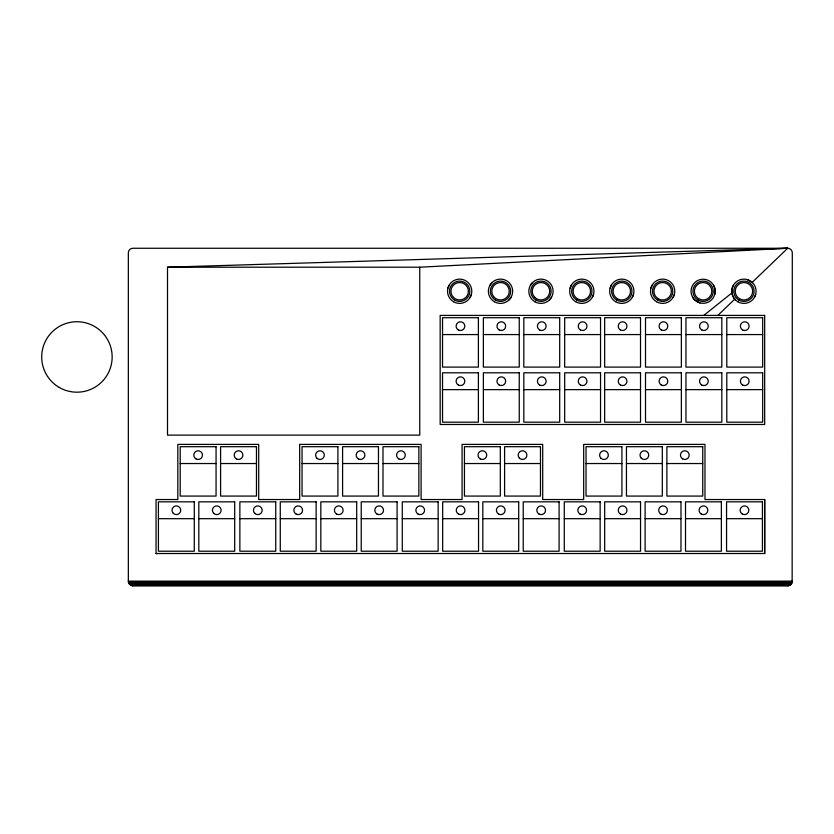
<?xml version="1.0" encoding="UTF-8"?>
<svg xmlns="http://www.w3.org/2000/svg" width="834" height="834" viewBox="0 0 834 834"><rect width="100%" height="100%" fill="white"/><g stroke="black" fill="none" stroke-linecap="round" stroke-linejoin="round"><path stroke-width="1.25" d="M764.674 499.535L764.674 553.515L156.052 553.515L156.052 499.535L177.819 499.535L177.819 444.397L258.696 444.397L258.696 499.535L299.677 499.535L299.677 444.397L421.107 444.397L421.107 499.535L462.078 499.535L462.078 444.397L542.705 444.397L542.705 499.535L583.675 499.535L583.675 444.397L704.991 444.397L704.991 499.535L764.674 499.535L764.674 553.515M714.821 294.402L714.821 288.116L713.602 285.186M792.144 582.32L792.3 252.869A4.608 4.608 0 0 0 787.692 248.261L132.95 248.261A4.608 4.608 0 0 0 128.342 252.869L128.342 581.131L128.957 583.435L130.646 585.124L132.95 585.739L787.692 585.739L789.996 585.124L792.144 582.32L128.499 582.32M447.941 288.116L449.161 285.186M470.178 297.321L471.398 294.402M570.091 288.116L571.3 285.186M592.328 297.321L593.537 294.402M610.071 288.116L611.28 285.186M632.308 297.321L633.517 294.402M650.916 288.116L652.136 285.186M673.153 297.321L674.372 294.402M733.43 285.186C730.772 289.846 731.585 296.028 735.359 299.844M754.457 297.321L755.667 294.402M490.006 285.186L491.935 282.674M509.105 299.844L511.034 297.321M530.455 285.186L532.384 282.674M549.554 299.844L551.482 297.321M717.824 315.419L734.796 299.104M752.174 282.403L787.692 248.261L167.509 267.203L167.509 435.119L419.752 435.119L419.752 267.203L787.692 248.261M703.802 315.419L732.012 292.838M167.509 267.203L419.752 267.203M442.531 334.57L478.393 334.57M483.376 334.57L519.248 334.57M523.825 334.57L559.697 334.57M564.681 334.57L600.543 334.57M604.66 334.57L640.522 334.57M645.506 334.57L681.368 334.57M685.955 334.57L721.827 334.57M726.8 334.57L762.672 334.57M442.531 389.645L478.393 389.645M483.376 389.645L519.248 389.645M523.825 389.645L559.697 389.645M564.681 389.645L600.543 389.645M604.66 389.645L640.522 389.645M645.506 389.645L681.368 389.645M685.955 389.645L721.827 389.645M726.8 389.645L762.672 389.645M180.196 463.537L216.058 463.537M220.593 463.537L256.465 463.537M302.044 463.537L337.906 463.537M342.597 463.537L378.459 463.537M382.994 463.537L418.866 463.537M464.444 463.537L500.317 463.537M504.591 463.537L540.463 463.537M586.041 463.537L621.914 463.537M626.449 463.537L662.311 463.537M666.887 463.537L702.749 463.537M158.418 518.685L194.291 518.685M198.826 518.685L234.688 518.685M239.869 518.685L275.741 518.685M280.276 518.685L316.138 518.685M320.829 518.685L356.691 518.685M361.226 518.685L397.088 518.685M402.28 518.685L438.142 518.685M442.677 518.685L478.539 518.685M482.823 518.685L518.696 518.685M523.231 518.685L559.093 518.685M564.274 518.685L600.146 518.685M604.671 518.685L640.543 518.685M645.109 518.685L680.982 518.685M685.517 518.685L721.379 518.685M726.56 518.685L762.432 518.685M128.957 583.435L791.685 583.435M129.687 584.394L790.945 584.394M130.646 585.124L789.996 585.124M131.762 585.583L788.881 585.583M156.052 553.515L157.636 553.588M747.087 279.536L752.529 282.674M699.955 302.982L694.514 299.844L692.585 297.321M132.95 585.739A4.608 4.608 0 0 1 128.342 581.131L792.3 581.131A4.608 4.608 0 0 1 787.692 585.739M764.674 315.419L440.164 315.419L440.164 424.475L764.674 424.475L764.674 315.419M478.393 317.723L442.531 317.723L442.531 367.096L478.393 367.096L478.393 317.723M519.248 317.723L483.376 317.723L483.376 367.096L519.248 367.096L519.248 317.723M559.697 317.723L523.825 317.723L523.825 367.096L559.697 367.096L559.697 317.723M600.543 317.723L564.681 317.723L564.681 367.096L600.543 367.096L600.543 317.723M640.522 317.723L604.66 317.723L604.66 367.096L640.522 367.096L640.522 317.723M681.368 317.723L645.506 317.723L645.506 367.096L681.368 367.096L681.368 317.723M721.827 317.723L685.955 317.723L685.955 367.096L721.827 367.096L721.827 317.723M762.672 317.723L726.8 317.723L726.8 367.096L762.672 367.096L762.672 317.723M478.393 372.798L442.531 372.798L442.531 422.171L478.393 422.171L478.393 372.798M519.248 372.798L483.376 372.798L483.376 422.171L519.248 422.171L519.248 372.798M559.697 372.798L523.825 372.798L523.825 422.171L559.697 422.171L559.697 372.798M600.543 372.798L564.681 372.798L564.681 422.171L600.543 422.171L600.543 372.798M640.522 372.798L604.66 372.798L604.66 422.171L640.522 422.171L640.522 372.798M681.368 372.798L645.506 372.798L645.506 422.171L681.368 422.171L681.368 372.798M721.827 372.798L685.955 372.798L685.955 422.171L721.827 422.171L721.827 372.798M762.672 372.798L726.8 372.798L726.8 422.171L762.672 422.171L762.672 372.798M216.058 446.701L180.196 446.701L180.196 496.074L216.058 496.074L216.058 446.701M256.465 446.701L220.593 446.701L220.593 496.074L256.465 496.074L256.465 446.701M337.906 446.701L302.044 446.701L302.044 496.074L337.906 496.074L337.906 446.701M378.459 446.701L342.597 446.701L342.597 496.074L378.459 496.074L378.459 446.701M418.866 446.701L382.994 446.701L382.994 496.074L418.866 496.074L418.866 446.701M500.317 446.701L464.444 446.701L464.444 496.074L500.317 496.074L500.317 446.701M540.463 446.701L504.591 446.701L504.591 496.074L540.463 496.074L540.463 446.701M621.914 446.701L586.041 446.701L586.041 496.074L621.914 496.074L621.914 446.701M662.311 446.701L626.449 446.701L626.449 496.074L662.311 496.074L662.311 446.701M702.749 446.701L666.887 446.701L666.887 496.074L702.749 496.074L702.749 446.701M194.291 501.839L158.418 501.839L158.418 551.211L194.291 551.211L194.291 501.839M234.688 501.839L198.826 501.839L198.826 551.211L234.688 551.211L234.688 501.839M275.741 501.839L239.869 501.839L239.869 551.211L275.741 551.211L275.741 501.839M316.138 501.839L280.276 501.839L280.276 551.211L316.138 551.211L316.138 501.839M356.691 501.839L320.829 501.839L320.829 551.211L356.691 551.211L356.691 501.839M397.088 501.839L361.226 501.839L361.226 551.211L397.088 551.211L397.088 501.839M438.142 501.839L402.28 501.839L402.28 551.211L438.142 551.211L438.142 501.839M478.539 501.839L442.677 501.839L442.677 551.211L478.539 551.211L478.539 501.839M518.696 501.839L482.823 501.839L482.823 551.211L518.696 551.211L518.696 501.839M559.093 501.839L523.231 501.839L523.231 551.211L559.093 551.211L559.093 501.839M600.146 501.839L564.274 501.839L564.274 551.211L600.146 551.211L600.146 501.839M640.543 501.839L604.671 501.839L604.671 551.211L640.543 551.211L640.543 501.839M680.982 501.839L645.109 501.839L645.109 551.211L680.982 551.211L680.982 501.839M721.379 501.839L685.517 501.839L685.517 551.211L721.379 551.211L721.379 501.839M762.432 501.839L726.56 501.839L726.56 551.211L762.432 551.211L762.432 501.839M620.433 514.036A4.358 4.358 0 0 0 626.97 510.262A4.358 4.358 0 0 0 620.433 506.488A4.358 4.358 0 0 0 620.433 514.036M519.446 458.2A4.358 4.358 0 0 0 526.734 456.25A4.358 4.358 0 0 0 521.396 450.913A4.358 4.358 0 0 0 519.446 458.2M358.349 458.888A4.358 4.358 0 0 0 364.885 455.124A4.358 4.358 0 0 0 358.349 451.35A4.358 4.358 0 0 0 358.349 458.888M538.983 514.036A4.358 4.358 0 0 0 545.519 510.262A4.358 4.358 0 0 0 538.983 506.488A4.358 4.358 0 0 0 538.983 514.036M701.269 514.036A4.358 4.358 0 0 0 707.805 510.262A4.358 4.358 0 0 0 701.269 506.488A4.358 4.358 0 0 0 701.269 514.036M580.026 514.036A4.358 4.358 0 0 0 586.563 510.262A4.358 4.358 0 0 0 580.026 506.488A4.358 4.358 0 0 0 580.026 514.036M641.294 458.2A4.358 4.358 0 0 0 648.591 456.25A4.358 4.358 0 0 0 643.254 450.913A4.358 4.358 0 0 0 641.294 458.2M336.582 514.036A4.358 4.358 0 0 0 343.118 510.262A4.358 4.358 0 0 0 336.582 506.488A4.358 4.358 0 0 0 336.582 514.036M498.576 514.036A4.358 4.358 0 0 0 505.112 510.262A4.358 4.358 0 0 0 498.576 506.488A4.358 4.358 0 0 0 498.576 514.036M682.639 458.888A4.358 4.358 0 0 0 689.176 455.124A4.358 4.358 0 0 0 682.639 451.35A4.358 4.358 0 0 0 682.639 458.888M742.323 514.036A4.358 4.358 0 0 0 748.849 510.262A4.358 4.358 0 0 0 742.323 506.488A4.358 4.358 0 0 0 742.323 514.036M660.872 514.036A4.358 4.358 0 0 0 667.398 510.262A4.358 4.358 0 0 0 660.872 506.488A4.358 4.358 0 0 0 660.872 514.036M600.897 458.2A4.358 4.358 0 0 0 608.184 456.25A4.358 4.358 0 0 0 602.846 450.913A4.358 4.358 0 0 0 600.897 458.2M499.139 329.92A4.358 4.358 0 0 0 505.665 326.146A4.358 4.358 0 0 0 499.139 322.372A4.358 4.358 0 0 0 499.139 329.92M495.438 300.063A10.164 10.164 0 0 0 510.679 291.254A10.164 10.164 0 0 0 495.438 282.455A10.164 10.164 0 0 0 495.438 300.063M494.353 297.415A8.715 8.715 0 0 0 508.938 293.516A8.715 8.715 0 0 0 498.263 282.841A8.715 8.715 0 0 0 494.353 297.415M418.032 514.036A4.358 4.358 0 0 0 424.569 510.262A4.358 4.358 0 0 0 418.032 506.488A4.358 4.358 0 0 0 418.032 514.036M458.429 514.036A4.358 4.358 0 0 0 464.965 510.262A4.358 4.358 0 0 0 458.429 506.488A4.358 4.358 0 0 0 458.429 514.036M376.978 514.036A4.358 4.358 0 0 0 383.515 510.262A4.358 4.358 0 0 0 376.978 506.488A4.358 4.358 0 0 0 376.978 514.036M398.756 458.888A4.358 4.358 0 0 0 405.282 455.124A4.358 4.358 0 0 0 398.756 451.35A4.358 4.358 0 0 0 398.756 458.888M173.274 513.337A4.358 4.358 0 0 0 180.561 511.388A4.358 4.358 0 0 0 175.234 506.05A4.358 4.358 0 0 0 173.274 513.337M454.582 300.063A10.164 10.164 0 0 0 469.834 291.254A10.164 10.164 0 0 0 454.582 282.455A10.164 10.164 0 0 0 454.582 300.063M453.508 297.415A8.715 8.715 0 0 0 468.082 293.516A8.715 8.715 0 0 0 457.418 282.841A8.715 8.715 0 0 0 453.508 297.415M195.948 458.888A4.358 4.358 0 0 0 202.485 455.124A4.358 4.358 0 0 0 195.948 451.35A4.358 4.358 0 0 0 195.948 458.888M480.196 458.888A4.358 4.358 0 0 0 486.733 455.124A4.358 4.358 0 0 0 480.196 451.35A4.358 4.358 0 0 0 480.196 458.888M458.283 329.92A4.358 4.358 0 0 0 464.819 326.146A4.358 4.358 0 0 0 458.283 322.372A4.358 4.358 0 0 0 458.283 329.92M458.283 384.995A4.358 4.358 0 0 0 464.819 381.221A4.358 4.358 0 0 0 458.283 377.448A4.358 4.358 0 0 0 458.283 384.995M620.413 384.995A4.358 4.358 0 0 0 626.949 381.221A4.358 4.358 0 0 0 620.413 377.448A4.358 4.358 0 0 0 620.413 384.995M580.433 384.995A4.358 4.358 0 0 0 586.969 381.221A4.358 4.358 0 0 0 580.433 377.448A4.358 4.358 0 0 0 580.433 384.995M661.258 384.995A4.358 4.358 0 0 0 667.794 381.221A4.358 4.358 0 0 0 661.258 377.448A4.358 4.358 0 0 0 661.258 384.995M535.887 300.063A10.164 10.164 0 0 0 551.128 291.254A10.164 10.164 0 0 0 535.887 282.455A10.164 10.164 0 0 0 535.887 300.063M534.813 297.415A8.715 8.715 0 0 0 549.387 293.516A8.715 8.715 0 0 0 538.712 282.841A8.715 8.715 0 0 0 534.813 297.415M738.861 300.063A10.164 10.164 0 0 0 754.103 291.254A10.164 10.164 0 0 0 738.861 282.455A10.164 10.164 0 0 0 738.861 300.063M739.591 298.801A8.715 8.715 0 0 0 752.654 291.254A8.715 8.715 0 0 0 739.591 283.716A8.715 8.715 0 0 0 739.591 298.801M657.557 300.063A10.164 10.164 0 0 0 672.809 291.254A10.164 10.164 0 0 0 657.557 282.455A10.164 10.164 0 0 0 657.557 300.063M658.287 298.801A8.715 8.715 0 0 0 671.36 291.254A8.715 8.715 0 0 0 658.287 283.716A8.715 8.715 0 0 0 658.287 298.801M616.712 300.063A10.164 10.164 0 0 0 631.964 291.254A10.164 10.164 0 0 0 616.712 282.455A10.164 10.164 0 0 0 616.712 300.063M617.441 298.801A8.715 8.715 0 0 0 630.504 291.254A8.715 8.715 0 0 0 617.441 283.716A8.715 8.715 0 0 0 617.441 298.801M620.413 329.92A4.358 4.358 0 0 0 626.949 326.146A4.358 4.358 0 0 0 620.413 322.372A4.358 4.358 0 0 0 620.413 329.92M539.588 329.92A4.358 4.358 0 0 0 546.124 326.146A4.358 4.358 0 0 0 539.588 322.372A4.358 4.358 0 0 0 539.588 329.92M580.433 329.92A4.358 4.358 0 0 0 586.969 326.146A4.358 4.358 0 0 0 580.433 322.372A4.358 4.358 0 0 0 580.433 329.92M539.588 384.995A4.358 4.358 0 0 0 546.124 381.221A4.358 4.358 0 0 0 539.588 377.448A4.358 4.358 0 0 0 539.588 384.995M576.732 300.063A10.164 10.164 0 0 0 591.984 291.254A10.164 10.164 0 0 0 576.732 282.455A10.164 10.164 0 0 0 576.732 300.063M577.462 298.801A8.715 8.715 0 0 0 590.535 291.254A8.715 8.715 0 0 0 577.462 283.716A8.715 8.715 0 0 0 577.462 298.801M254.724 513.337A4.358 4.358 0 0 0 262.012 511.388A4.358 4.358 0 0 0 256.674 506.05A4.358 4.358 0 0 0 254.724 513.337M296.028 514.036A4.358 4.358 0 0 0 302.565 510.262A4.358 4.358 0 0 0 296.028 506.488A4.358 4.358 0 0 0 296.028 514.036M316.899 458.2A4.358 4.358 0 0 0 324.186 456.25A4.358 4.358 0 0 0 318.849 450.913A4.358 4.358 0 0 0 316.899 458.2M213.681 513.337A4.358 4.358 0 0 0 220.968 511.388A4.358 4.358 0 0 0 215.631 506.05A4.358 4.358 0 0 0 213.681 513.337M236.345 458.888A4.358 4.358 0 0 0 242.882 455.124A4.358 4.358 0 0 0 236.345 451.35A4.358 4.358 0 0 0 236.345 458.888M499.139 384.995A4.358 4.358 0 0 0 505.665 381.221A4.358 4.358 0 0 0 499.139 377.448A4.358 4.358 0 0 0 499.139 384.995M701.707 384.995A4.358 4.358 0 0 0 708.243 381.221A4.358 4.358 0 0 0 701.707 377.448A4.358 4.358 0 0 0 701.707 384.995M701.707 329.92A4.358 4.358 0 0 0 708.243 326.146A4.358 4.358 0 0 0 701.707 322.372A4.358 4.358 0 0 0 701.707 329.92M742.562 329.92A4.358 4.358 0 0 0 749.099 326.146A4.358 4.358 0 0 0 742.562 322.372A4.358 4.358 0 0 0 742.562 329.92M742.562 384.995A4.358 4.358 0 0 0 749.099 381.221A4.358 4.358 0 0 0 742.562 377.448A4.358 4.358 0 0 0 742.562 384.995M698.016 300.063A10.164 10.164 0 0 0 713.258 291.254A10.164 10.164 0 0 0 698.016 282.455A10.164 10.164 0 0 0 698.016 300.063M698.736 298.801A8.715 8.715 0 0 0 711.809 291.254A8.715 8.715 0 0 0 698.736 283.716A8.715 8.715 0 0 0 698.736 298.801M661.258 329.92A4.358 4.358 0 0 0 667.794 326.146A4.358 4.358 0 0 0 661.258 322.372A4.358 4.358 0 0 0 661.258 329.92M737.871 301.772A12.135 12.135 0 0 0 756.084 291.254A12.135 12.135 0 0 0 737.871 280.745A12.135 12.135 0 0 0 737.871 301.772M697.068 301.689A12.041 12.041 0 0 0 715.145 291.254A12.041 12.041 0 0 0 697.068 280.829A12.041 12.041 0 0 0 697.068 301.689M656.577 301.772A12.135 12.135 0 0 0 674.779 291.254A12.135 12.135 0 0 0 656.577 280.745A12.135 12.135 0 0 0 656.577 301.772M615.721 301.772A12.135 12.135 0 0 0 633.934 291.254A12.135 12.135 0 0 0 615.721 280.745A12.135 12.135 0 0 0 615.721 301.772M575.752 301.772A12.135 12.135 0 0 0 593.954 291.254A12.135 12.135 0 0 0 575.752 280.745A12.135 12.135 0 0 0 575.752 301.772M534.896 301.772A12.135 12.135 0 0 0 553.109 291.254A12.135 12.135 0 0 0 534.896 280.745A12.135 12.135 0 0 0 534.896 301.772M494.447 301.772A12.135 12.135 0 0 0 512.66 291.254A12.135 12.135 0 0 0 494.447 280.745A12.135 12.135 0 0 0 494.447 301.772M453.602 301.772A12.135 12.135 0 0 0 471.804 291.254A12.135 12.135 0 0 0 453.602 280.745A12.135 12.135 0 0 0 453.602 301.772M59.318 387.476A35.226 35.226 0 0 0 112.152 356.962A35.226 35.226 0 0 0 59.318 326.459A35.226 35.226 0 0 0 59.318 387.476"/></g></svg>
